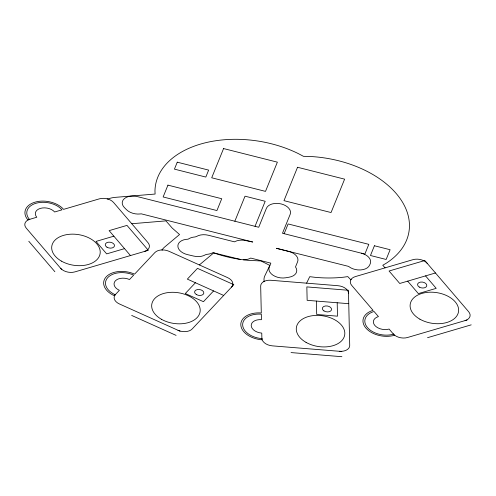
<?xml version="1.0" encoding="UTF-8"?>
<svg xmlns="http://www.w3.org/2000/svg" width="496" height="496" viewBox="0 0 496 496"><rect width="100%" height="100%" fill="white"/><g stroke="black" fill="none" stroke-linecap="round" stroke-linejoin="round"><path stroke-width="0.74" d="M234.85 221.222L245.018 196.174L265.193 201.277L255.025 226.319M284.165 233.684L288.12 223.944L368.813 244.342L364.864 254.076L282.484 233.269L290.172 214.346A12.338 7.831 8.7 0 0 281.282 203.968A12.338 7.831 8.7 0 0 266.408 208.339L258.726 227.261L137.454 196.614A12.338 7.831 8.7 0 0 124.378 198.598A12.338 7.831 8.7 0 0 124.415 207.595L126.517 209.715A12.338 7.831 8.7 0 0 140.356 213.95L141.199 213.819L252.737 242.011L246.345 240.703A12.338 7.831 8.7 0 0 235.135 241.484L234.478 241.843L208.506 235.284A12.338 7.831 8.7 0 0 196.447 236.53L194.978 236.964A12.338 7.831 8.7 0 0 188.871 238.756L188.046 239.196A12.338 7.831 8.7 0 0 177.872 245.842A12.338 7.831 8.7 0 0 187.42 254.603L193.707 256.085A12.338 7.831 8.7 0 0 205.536 254.727L206.944 254.33A12.338 7.831 8.7 0 0 212.201 253.003L212.858 252.644L240.182 259.389L247.523 260.295L260.964 260.958L269.855 265.416L264.852 275.776A20.95 13.299 8.7 0 0 264.095 280.91L264.207 281.368L263.612 281.647M306.596 283.166L309.733 276.669L314.774 277.289A94.271 59.836 8.7 0 0 343.753 277.177L347.795 276.613L350.846 279.825L351.118 279.329M195.424 282.751L185.287 293.527L203.459 301.692L213.59 290.916M199.367 264.938L213.751 252.879L218.649 254.522A94.271 59.836 8.7 0 0 240.182 259.389M113.863 236.177L96.001 241.428L106.671 253.884L124.533 248.639M435.469 272.974L399.745 283.476L389.075 271.014L424.799 260.518L468.664 311.742A10.472 6.646 8.7 0 1 465.068 320.596M467.052 320.013L407.514 337.509A10.472 6.646 8.7 0 1 393.247 333.907M427.54 337.689L471.2 324.855M131.769 223.727L165.937 220.881L172.224 228.092L179.552 234.527L164.009 247.566L161.857 249.953L162.694 249.922M243.418 259.792L243.604 259.792A12.338 7.831 8.7 0 0 250.04 258.428L250.697 258.063L270.841 263.153L269.26 267.053A12.338 7.831 8.7 0 0 273.098 275.274A12.338 7.831 8.7 0 0 285.746 277.779L289.125 277.202A12.338 7.831 8.7 0 0 295.87 267.542L295.492 266.978L297.6 261.789A12.338 7.831 8.7 0 0 288.709 251.41L276.384 248.291L348.564 266.389A12.338 7.831 8.7 0 0 360.561 269.948A12.338 7.831 8.7 0 0 369.613 265.131A36.865 23.399 8.7 0 0 370.487 262.948A12.338 7.831 8.7 0 0 361.392 253.208M348.75 303.688L307.148 300.322L306.838 286.905L348.44 290.272L349.717 345.427A10.472 6.646 8.7 0 1 339.469 351.292M341.781 351.478L272.434 345.867A10.472 6.646 8.7 0 1 261.882 338.315M291.047 352.582L341.899 356.698M107.179 198.834L107.992 199.02A20.95 13.299 8.7 0 1 115.264 197.358L155.099 194.048L154.963 190.991A94.271 59.836 8.7 0 1 203.763 143.189A94.271 59.836 8.7 0 1 298.4 153.642L303.453 156.327L309.541 156.457A94.271 59.836 8.7 0 1 399.726 197.991A94.271 59.836 8.7 0 1 386.334 263.165L382.769 265.273L385.101 267.852M223.69 295.455L187.345 279.124L197.476 268.348L233.821 284.679L192.163 328.978A10.472 6.646 8.7 0 1 178.008 330.286M180.029 331.192L119.455 303.974A10.472 6.646 8.7 0 1 115.438 294.5M131.669 315.425L176.086 335.383M425.543 275.894L436.213 288.35L418.351 293.601L407.681 281.139M130.46 255.558L109.12 230.64L126.982 225.389L148.323 250.306L74.896 271.889A10.472 6.646 8.7 0 1 60.63 268.286M61.814 269.669L26.251 228.135A10.472 6.646 8.7 0 1 29.847 219.282M28.787 241.254L54.87 271.709M337.193 302.752L337.503 316.169L316.702 314.483L316.392 301.072M393.483 334.18A19.09 12.115 8.7 0 1 367.493 327.614A19.09 12.115 8.7 0 1 374.04 311.476L378.429 316.597A10.472 6.646 8.7 0 0 374.833 325.45A10.472 6.646 8.7 0 0 389.1 329.059L394.432 335.29A20.95 13.299 8.7 0 1 365.905 328.079A20.95 13.299 8.7 0 1 373.091 310.366L351.757 285.448A10.472 6.646 8.7 0 1 355.353 276.594L412.901 259.681A10.472 6.646 8.7 0 1 427.168 263.283M261.888 338.613A19.09 12.115 8.7 0 1 242.649 324.855A19.09 12.115 8.7 0 1 261.324 314.166L261.448 319.684A10.472 6.646 8.7 0 0 251.205 325.55A10.472 6.646 8.7 0 0 261.758 333.101L261.913 339.81A20.95 13.299 8.7 0 1 240.802 324.706A20.95 13.299 8.7 0 1 261.293 312.976L260.679 286.149A10.472 6.646 8.7 0 1 270.921 280.277L337.956 285.708A10.472 6.646 8.7 0 1 348.514 293.254M115.215 294.742A19.09 12.115 8.7 0 1 107.892 277.481A19.09 12.115 8.7 0 1 133.678 275.106L129.512 279.533A10.472 6.646 8.7 0 0 115.363 280.841A10.472 6.646 8.7 0 0 119.381 290.309L114.316 295.697A20.95 13.299 8.7 0 1 106.274 276.756A20.95 13.299 8.7 0 1 134.583 274.145L154.845 252.594A10.472 6.646 8.7 0 1 169 251.292L227.552 277.605A10.472 6.646 8.7 0 1 231.57 287.072M29.45 219.399A19.09 12.115 8.7 0 1 35.997 203.261A19.09 12.115 8.7 0 1 61.994 209.833L54.653 211.99A10.472 6.646 8.7 0 0 40.387 208.382A10.472 6.646 8.7 0 0 36.791 217.242L27.863 219.864A20.95 13.299 8.7 0 1 35.049 202.157A20.95 13.299 8.7 0 1 63.581 209.368L99.305 198.865A10.472 6.646 8.7 0 1 113.572 202.473L147.951 242.618A10.472 6.646 8.7 0 1 144.355 251.472M167.939 185.132L163.134 196.962L216.932 210.558L221.737 198.729L167.939 185.132M177.264 162.18L174.437 169.136L205.821 177.066L208.642 170.109L177.264 162.18M223.572 148.564L211.705 177.785L265.503 191.382L277.369 162.161L223.572 148.564M297.544 167.264L283.985 200.657L331.055 212.548L344.615 179.155L297.544 167.264M374.418 245.756L370.462 255.496L386.155 259.464L390.11 249.724L374.418 245.756M419.306 287.091A4.656 2.957 8.7 0 0 426.758 285.876A4.656 2.957 8.7 0 0 420.49 282.1A4.656 2.957 8.7 0 0 419.306 287.091M419.883 319.176A24.44 15.512 8.7 0 0 458.478 311.947A24.44 15.512 8.7 0 0 424.75 292.745A24.44 15.512 8.7 0 0 419.883 319.176M323.956 310.911A4.656 2.957 8.7 0 0 331.502 309.864A4.656 2.957 8.7 0 0 325.407 305.976A4.656 2.957 8.7 0 0 323.956 310.911M306.057 342.383A24.44 15.512 8.7 0 0 344.658 335.153A24.44 15.512 8.7 0 0 310.924 315.952A24.44 15.512 8.7 0 0 306.057 342.383M196.453 294.599A4.656 2.957 8.7 0 0 203.806 293.223A4.656 2.957 8.7 0 0 197.383 289.565A4.656 2.957 8.7 0 0 196.453 294.599M161.442 319.281A24.44 15.512 8.7 0 0 200.043 312.052A24.44 15.512 8.7 0 0 166.309 292.851A24.44 15.512 8.7 0 0 161.442 319.281M106.993 247.213A4.656 2.957 8.7 0 0 114.446 246.004A4.656 2.957 8.7 0 0 108.178 242.228A4.656 2.957 8.7 0 0 106.993 247.213M61.461 261.138A24.44 15.512 8.7 0 0 100.062 253.909A24.44 15.512 8.7 0 0 66.328 234.707A24.44 15.512 8.7 0 0 61.461 261.138"/></g></svg>
